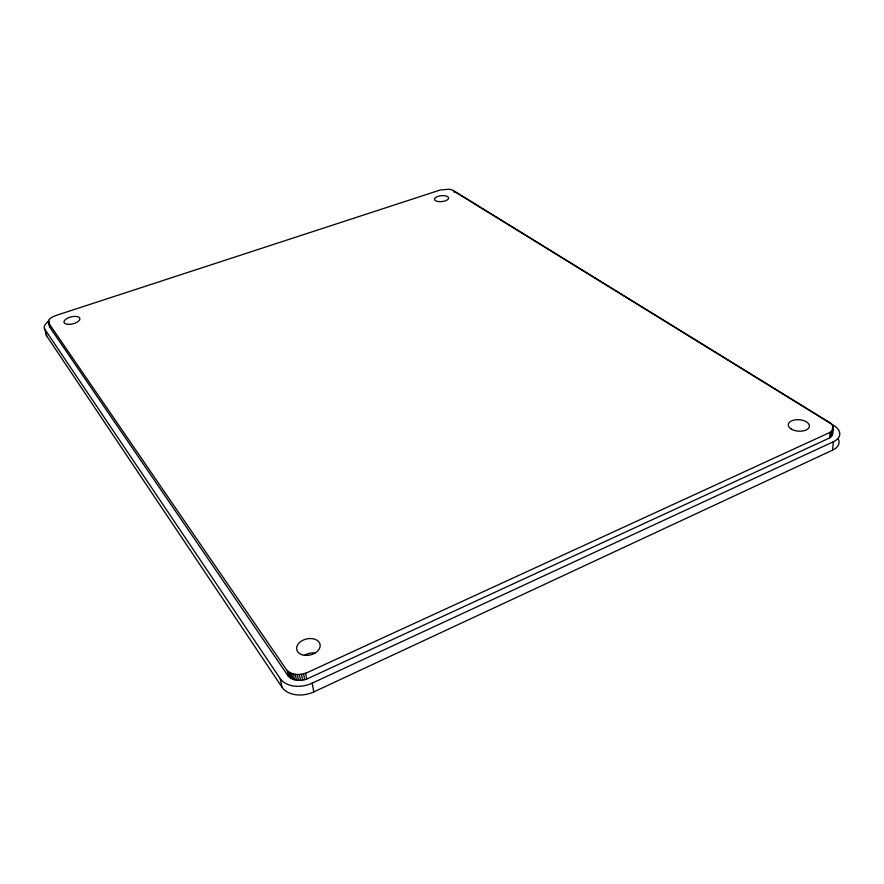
<?xml version="1.0" encoding="UTF-8"?>
<svg xmlns="http://www.w3.org/2000/svg" width="884" height="884" viewBox="0 0 884 884"><rect width="100%" height="100%" fill="white"/><g stroke="black" fill="none" stroke-linecap="round" stroke-linejoin="round"><path stroke-width="1.33" d="M48.211 321.754L49.603 326.936L288.449 676.437C293.256 681.034 300.77 681.1 306.748 679.067L829.568 437.967L830.043 432.387C834.717 430.254 833.369 423.933 829.115 422.187L453.006 190.314L449.547 189.198L440.21 190.005L55.924 315.489C52.918 316.627 47.15 318.826 48.598 322.936L286.261 669.409C291.223 675.741 300.825 675.464 307.566 672.426L830.043 432.387M829.568 437.967L830.629 437.204L831.104 431.613M830.629 437.204L831.479 436.353L831.966 430.773M832.319 430.32L832.695 425.878M831.479 436.353L832.595 429.856M832.109 435.436L833.037 426.884M832.507 434.464L833.137 427.9M48.753 321.301A16.243 7.183 -13.9 0 0 44.775 329.191L46.719 336.008L282.018 687.233A24.067 16.984 -13.9 0 0 313.82 691.885L832.584 450.133L833.303 441.79A21.349 11.536 5 0 0 833.722 425.414L457.404 193.287A14.111 5.856 -5.8 0 0 453.757 191.894M49.836 324.981L49.603 326.936M44.775 329.191L280.184 678.558A24.177 16.929 -13.8 0 0 312.14 683.166L833.303 441.79M832.22 431.436L832.651 433.469M48.543 320.417L49.195 322.693M48.288 321.102L49.581 325.655M280.184 678.558L282.018 687.233M288.482 671.685L289.676 677.52M287.256 670.613L288.449 676.437M291.543 673.354L292.737 679.199M289.919 672.602L291.112 678.437M295.256 674.304L296.438 680.15M293.333 673.928L294.527 679.774M297.278 674.492L298.449 680.337M301.466 674.249L302.626 680.094M299.356 674.47L300.527 680.315M303.555 673.829L304.715 679.674M305.61 673.221L306.748 679.067M312.14 683.166L313.82 691.885M304.428 655.32A11.857 8.265 -13.2 0 1 315.058 653.033M46.719 336.008A16.188 7.227 -14 0 1 46.266 333.213M838.386 439.249A21.26 11.591 5.2 0 1 832.584 450.133M68.178 324.362A8.155 3.602 -13.7 0 0 79.914 318.737A8.155 3.602 -13.7 0 0 67.77 318.052A8.155 3.602 -13.7 0 0 68.178 324.362M438.055 201.53A7.127 2.961 -5.9 0 0 448.641 198.016A7.127 2.961 -5.9 0 0 437.945 196.381A7.127 2.961 -5.9 0 0 438.055 201.53M301.753 654.635A11.945 8.221 -13 0 0 320.152 646.204A11.945 8.221 -13 0 0 303.289 640.06A11.945 8.221 -13 0 0 301.753 654.635M791.158 428.95A10.608 5.724 4.4 0 0 808.993 427.624A10.608 5.724 4.4 0 0 796.407 419.723A10.608 5.724 4.4 0 0 791.158 428.95"/></g></svg>
